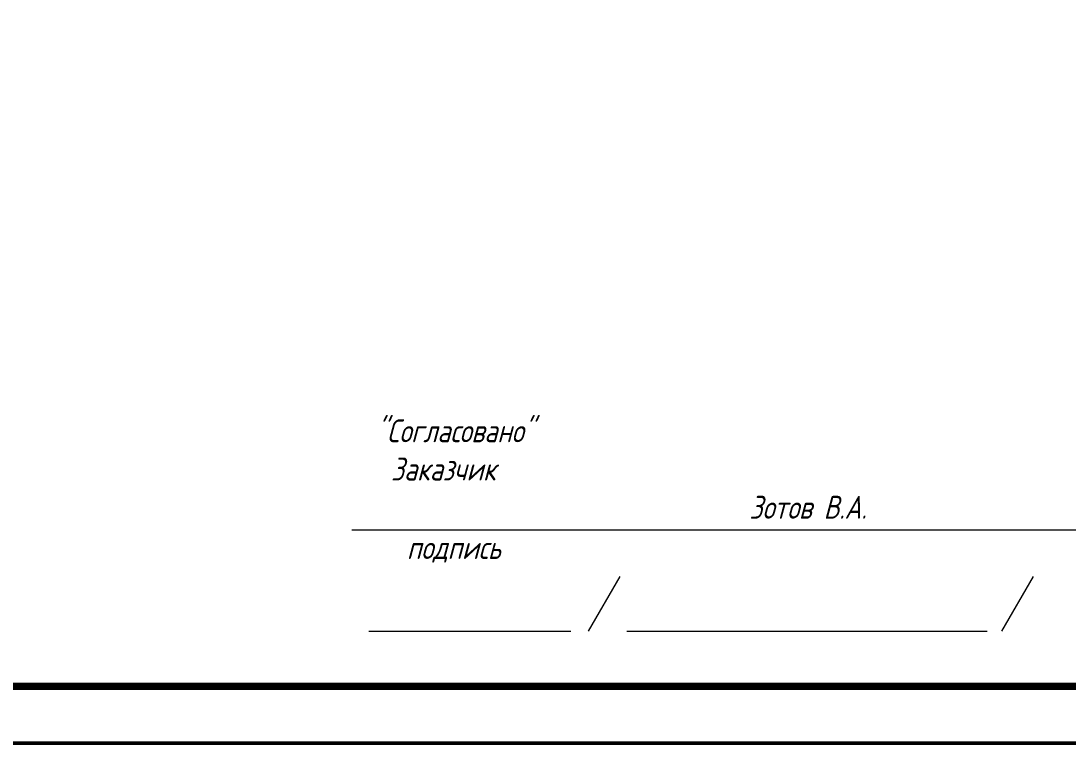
# Model space of a CAD drawing. Header units: millimetres. Extents: x 653176 to 972033, y 753746 to 925850.
# Drawn here: x 814272 to 819979, y 780229 to 784178 of the extents above; entities that cross this region are included whole.
import ezdxf

# ---------------------------------------------------------------- set-up
doc = ezdxf.new("R2010")
doc.units = ezdxf.units.MM
doc.header["$LTSCALE"] = 10
for name, color, linetype, lineweight in [('AL', 7, 'Continuous', 30), ('stamp', 253, 'Continuous', 18), ('Текст', 132, 'Continuous', 25), ('штрих', 22, 'Continuous', 0)]:
    doc.layers.add(name, color=color, linetype=linetype, lineweight=lineweight)
doc.styles.add('ГОСТ тип А', font='gost_a.shx', dxfattribs={"oblique": 15, "height": 125})

msp = doc.modelspace()

# ---------------------------------------------------------------- linework, layer by layer
at = {"layer": 'AL', "color": 7, "const_width": 20}
msp.add_lwpolyline([(809589.6, 795089.1), (830589.6, 795089.1), (830589.6, 780239.1), (809589.6, 780239.1), (809589.6, 795089.1)], dxfattribs=at)
for points in [[(810639.6, 794789.1), (830289.6, 794789.1), (830289.6, 780539.1), (810639.6, 780539.1)], [(810649.6, 794779.1), (830279.6, 794779.1), (830279.6, 780549.1), (810649.6, 780549.1)], [(810659.6, 794769.1), (830269.6, 794769.1), (830269.6, 780559.1), (810659.6, 780559.1)]]:
    msp.add_lwpolyline(points, close=True, dxfattribs=at)
at = {"layer": 'stamp', "ltscale": 200}
for points in [[(816075.2, 781403.1), (820360.3, 781403.1)], [(816168.6, 780849.4), (817268.8, 780849.4)], [(817574.1, 780849.4), (819538.6, 780849.4)]]:
    msp.add_lwpolyline(points, dxfattribs=at)
at = {"layer": 'штрих', "ltscale": 200}
for points in [[(817365.6, 780849.4), (817538, 781147.9)], [(819617, 780849.4), (819789.4, 781147.9)]]:
    msp.add_lwpolyline(points, dxfattribs=at)

# ---------------------------------------------------------------- texts
at = {"layer": 'stamp', "style": 'ГОСТ тип А', "oblique": 15}
msp.add_text('подпись', height=125, dxfattribs=at).set_placement((816375.2, 781243.7))
at = {"layer": 'Текст', "ltscale": 200, "insert": (816574.2, 781734.2), "char_height": 125, "attachment_point": 5, "style": 'ГОСТ тип А'}
msp.add_mtext('  "Согласовано"\\PЗаказчик\\P                                               ^I^I^I^I^I^I^I^I       Зотов В.А.', dxfattribs=at)

doc.saveas('drawing.dxf')
